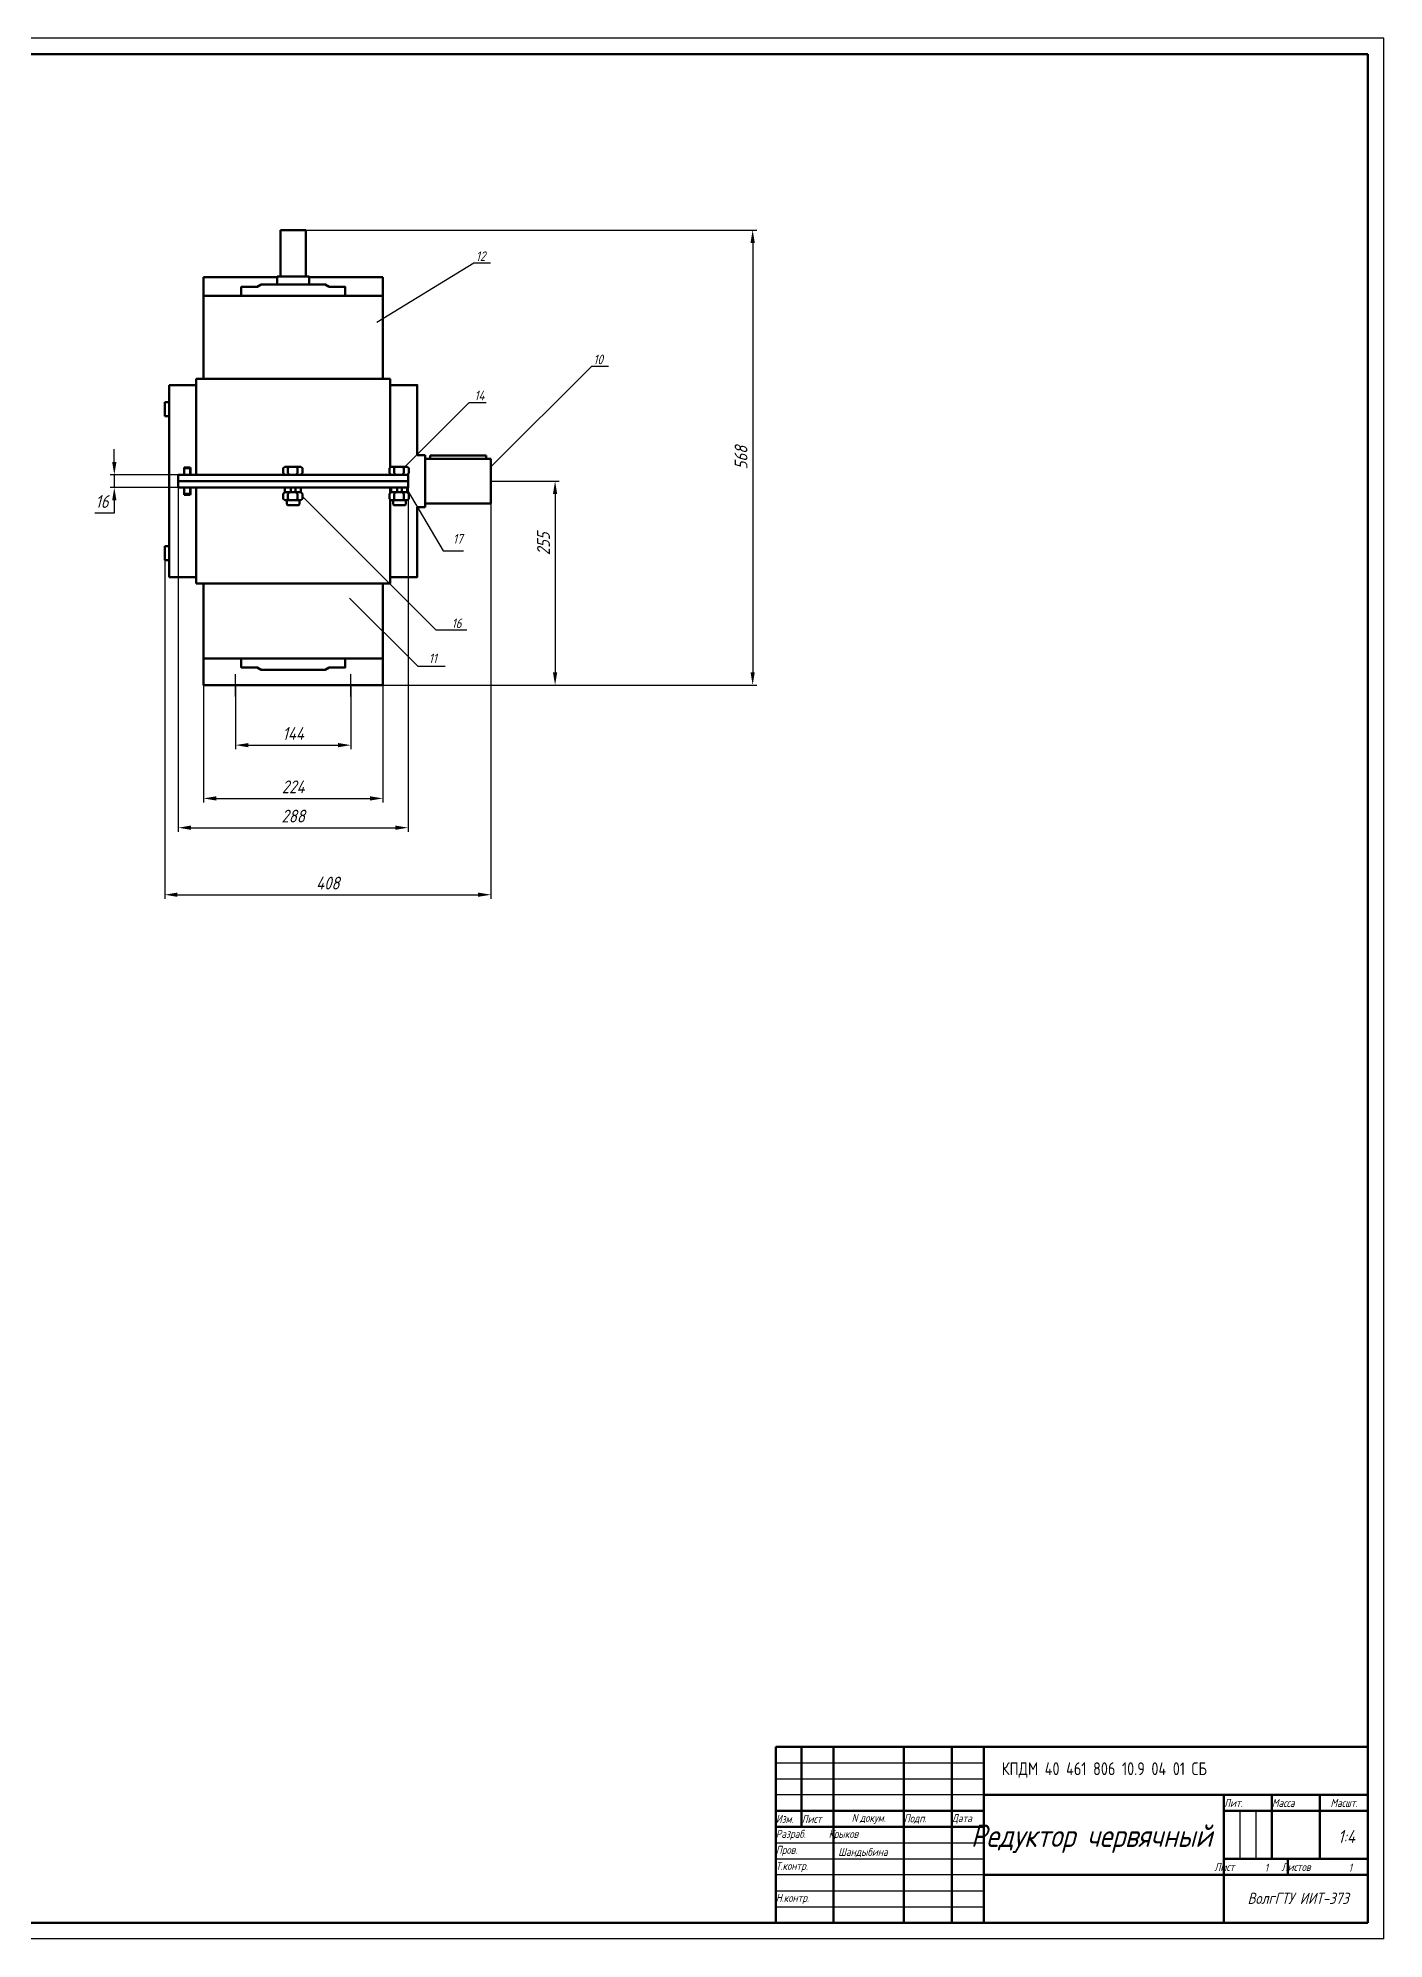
# Model space of a CAD drawing. Header units: millimetres. Extents: x -2503 to -1662, y -1923 to -1329.
# Drawn here: x -2083 to -1662, y -1923 to -1329 of the extents above; entities that cross this region are included whole.
import ezdxf

# ---------------------------------------------------------------- set-up
doc = ezdxf.new("R2010")
doc.units = ezdxf.units.MM
for name, color, linetype, lineweight in [('Основные', 7, 'Continuous', 53), ('Размеры', 7, 'Continuous', 25), ('РАМКА', 7, 'Continuous', 53), ('РАМКА1', 7, 'Continuous', 25), ('текст', 7, 'Continuous', 25), ('Тонкие', 7, 'Continuous', 25)]:
    doc.layers.add(name, color=color, linetype=linetype, lineweight=lineweight)
doc.styles.add('ADRF1', font='simplex.shx', dxfattribs={"width": 0.8, "oblique": 15})
doc.styles.add('ГОСТ_А_2', font='')
doc.styles.get('ГОСТ_А_2').set_extended_font_data('GOST_type_A')
doc.dimstyles.new('SO-25', dxfattribs={"dimtxt": 4, "dimasz": 4, "dimexe": 1.25, "dimexo": 0, "dimgap": 1.625, "dimtad": 1, "dimtoh": 1, "dimdec": 0, "dimtxsty": 'ADRF1', "dimcen": 2.5, "dimadec": 0, "dimazin": 0, "dimtfac": 1, "dimtdec": 0, "dimtmove": 0, "dimatfit": 3, "dimfxl": 1, "dimarcsym": 0})

# ---------------------------------------------------------------- blocks, each defined once
blk = doc.blocks.new('*D78')
at = {"layer": 'Defpoints', "color": 0, "transparency": 16777216}
for p in [(-2030.97, -1531.58), (-1974.97, -1531.58), (-1974.97, -1566.98)]:
    blk.add_point(p, dxfattribs=at)
at = {"layer": 'Тонкие', "color": 0, "lineweight": -2, "transparency": 16777216}
for p, q in [((-2030.97, -1531.58), (-2030.97, -1568.23)), ((-1974.97, -1531.58), (-1974.97, -1568.23)), ((-2026.97, -1566.98), (-1978.97, -1566.98))]:
    blk.add_line(p, q, dxfattribs=at)
at = {"layer": 'Тонкие', "color": 0, "transparency": 16777216}
for points in [[(-2026.97, -1566.31), (-2026.97, -1567.65), (-2030.97, -1566.98)], [(-1978.97, -1566.31), (-1978.97, -1567.65), (-1974.97, -1566.98)]]:
    blk.add_solid(points, dxfattribs=at)
at = {"layer": 'Тонкие', "color": 0, "transparency": 16777216, "insert": (-2002.97, -1563.36), "char_height": 4, "attachment_point": 5, "style": 'ADRF1'}
blk.add_mtext('224', dxfattribs=at)
blk = doc.blocks.new('*D89')
at = {"layer": 'Defpoints', "color": 0, "transparency": 16777216}
for p in [(-1941.2, -1467.83), (-2043.12, -1490.33), (-1941.2, -1597.07)]:
    blk.add_point(p, dxfattribs=at)
at = {"layer": 'Тонкие', "color": 0, "lineweight": -2, "transparency": 16777216}
for p, q in [((-1941.2, -1467.83), (-1941.2, -1598.32)), ((-2043.12, -1490.33), (-2043.12, -1598.32)), ((-2039.12, -1597.07), (-1945.2, -1597.07))]:
    blk.add_line(p, q, dxfattribs=at)
at = {"layer": 'Тонкие', "color": 0, "transparency": 16777216}
for points in [[(-2039.12, -1596.4), (-2039.12, -1597.73), (-2043.12, -1597.07)], [(-1945.2, -1596.4), (-1945.2, -1597.73), (-1941.2, -1597.07)]]:
    blk.add_solid(points, dxfattribs=at)
at = {"layer": 'Тонкие', "color": 0, "transparency": 16777216, "insert": (-1992.16, -1593.44), "char_height": 4, "attachment_point": 5, "style": 'ADRF1'}
blk.add_mtext('408', dxfattribs=at)
blk = doc.blocks.new('*D90')
at = {"layer": 'Defpoints', "color": 0, "transparency": 16777216}
for p in [(-2038.87, -1465.83), (-2058.86, -1469.83), (-2038.87, -1469.83)]:
    blk.add_point(p, dxfattribs=at)
at = {"layer": 'Тонкие', "color": 0, "lineweight": -2, "transparency": 16777216}
for p, q in [((-2058.86, -1461.83), (-2058.86, -1457.83)), ((-2038.87, -1465.83), (-2060.11, -1465.83)), ((-2058.86, -1465.83), (-2058.86, -1469.83)), ((-2038.87, -1469.83), (-2060.11, -1469.83)), ((-2058.86, -1477.83), (-2064.91, -1477.83)), ((-2058.86, -1473.83), (-2058.86, -1477.83))]:
    blk.add_line(p, q, dxfattribs=at)
at = {"layer": 'Тонкие', "color": 0, "transparency": 16777216}
for points in [[(-2059.53, -1461.83), (-2058.19, -1461.83), (-2058.86, -1465.83)], [(-2059.53, -1473.83), (-2058.19, -1473.83), (-2058.86, -1469.83)]]:
    blk.add_solid(points, dxfattribs=at)
at = {"layer": 'Тонкие', "color": 0, "transparency": 16777216, "insert": (-2062.7, -1474.2), "char_height": 4, "attachment_point": 5, "style": 'ADRF1'}
blk.add_mtext('16', dxfattribs=at)
blk = doc.blocks.new('*D127')
at = {"layer": 'Defpoints', "color": 0, "transparency": 16777216}
for p in [(-1998.97, -1389.39), (-1974.97, -1531.58), (-1859.42, -1531.58)]:
    blk.add_point(p, dxfattribs=at)
at = {"layer": 'Тонкие', "color": 0, "lineweight": -2, "transparency": 16777216}
for p, q in [((-1998.97, -1389.39), (-1858.17, -1389.39)), ((-1859.42, -1393.39), (-1859.42, -1527.58)), ((-1974.97, -1531.58), (-1858.17, -1531.58))]:
    blk.add_line(p, q, dxfattribs=at)
at = {"layer": 'Тонкие', "color": 0, "transparency": 16777216}
for points in [[(-1860.09, -1393.39), (-1858.76, -1393.39), (-1859.42, -1389.39)], [(-1860.09, -1527.58), (-1858.76, -1527.58), (-1859.42, -1531.58)]]:
    blk.add_solid(points, dxfattribs=at)
at = {"layer": 'Тонкие', "color": 0, "transparency": 16777216, "insert": (-1863.05, -1460.49), "char_height": 4, "attachment_point": 5, "rotation": 90, "style": 'ADRF1'}
blk.add_mtext('568', dxfattribs=at)
blk = doc.blocks.new('*D128')
at = {"layer": 'Defpoints', "color": 0, "transparency": 16777216}
for p in [(-2038.87, -1469.83), (-1967.07, -1469.83), (-1967.07, -1576.13)]:
    blk.add_point(p, dxfattribs=at)
at = {"layer": 'Тонкие', "color": 0, "lineweight": -2, "transparency": 16777216}
for p, q in [((-2038.87, -1469.83), (-2038.87, -1577.38)), ((-1967.07, -1469.83), (-1967.07, -1577.38)), ((-2034.87, -1576.13), (-1971.07, -1576.13))]:
    blk.add_line(p, q, dxfattribs=at)
at = {"layer": 'Тонкие', "color": 0, "transparency": 16777216}
for points in [[(-2034.87, -1575.46), (-2034.87, -1576.79), (-2038.87, -1576.13)], [(-1971.07, -1575.46), (-1971.07, -1576.79), (-1967.07, -1576.13)]]:
    blk.add_solid(points, dxfattribs=at)
at = {"layer": 'Тонкие', "color": 0, "transparency": 16777216, "insert": (-2002.97, -1572.5), "char_height": 4, "attachment_point": 5, "style": 'ADRF1'}
blk.add_mtext('288', dxfattribs=at)
blk = doc.blocks.new('*D129')
at = {"layer": 'Defpoints', "color": 0, "transparency": 16777216}
for p in [(-1941.2, -1467.83), (-1974.97, -1531.58), (-1921.15, -1531.58)]:
    blk.add_point(p, dxfattribs=at)
at = {"layer": 'Тонкие', "color": 0, "lineweight": -2, "transparency": 16777216}
for p, q in [((-1941.2, -1467.83), (-1919.9, -1467.83)), ((-1921.15, -1471.83), (-1921.15, -1527.58)), ((-1974.97, -1531.58), (-1919.9, -1531.58))]:
    blk.add_line(p, q, dxfattribs=at)
at = {"layer": 'Тонкие', "color": 0, "transparency": 16777216}
for points in [[(-1921.82, -1471.83), (-1920.49, -1471.83), (-1921.15, -1467.83)], [(-1921.82, -1527.58), (-1920.49, -1527.58), (-1921.15, -1531.58)]]:
    blk.add_solid(points, dxfattribs=at)
at = {"layer": 'Тонкие', "color": 0, "transparency": 16777216, "insert": (-1924.78, -1487.42), "char_height": 4, "attachment_point": 5, "rotation": 90, "style": 'ADRF1'}
blk.add_mtext('255', dxfattribs=at)
blk = doc.blocks.new('*D132')
at = {"layer": 'Defpoints', "color": 0, "transparency": 16777216}
for p in [(-2020.97, -1531.58), (-1984.97, -1531.58), (-1984.97, -1550.33)]:
    blk.add_point(p, dxfattribs=at)
at = {"layer": 'Размеры', "color": 0, "lineweight": -2, "transparency": 16777216}
for p, q in [((-2020.97, -1531.58), (-2020.97, -1551.58)), ((-1984.97, -1531.58), (-1984.97, -1551.58)), ((-2016.97, -1550.33), (-1988.97, -1550.33))]:
    blk.add_line(p, q, dxfattribs=at)
at = {"layer": 'Размеры', "color": 0, "transparency": 16777216}
for points in [[(-2016.97, -1549.67), (-2016.97, -1551), (-2020.97, -1550.33)], [(-1988.97, -1549.67), (-1988.97, -1551), (-1984.97, -1550.33)]]:
    blk.add_solid(points, dxfattribs=at)
at = {"layer": 'Размеры', "color": 0, "transparency": 16777216, "insert": (-2002.97, -1546.71), "char_height": 4, "attachment_point": 5, "style": 'ADRF1'}
blk.add_mtext('144', dxfattribs=at)

msp = doc.modelspace()

# ---------------------------------------------------------------- linework, layer by layer
at = {"layer": 'Основные'}
for p, q in [((-1667.19, -1334.37), (-2483.19, -1334.37)), ((-1667.19, -1918.37), (-1667.19, -1334.37)), ((-2006.97, -1403.89), (-2006.97, -1389.39)), ((-2006.97, -1389.39), (-1998.97, -1389.39)), ((-1998.97, -1403.89), (-1998.97, -1389.39)), ((-2030.97, -1404.08), (-2030.97, -1406.39)), ((-2030.97, -1404.08), (-2007.97, -1404.08)), ((-2030.97, -1404.08), (-2007.97, -1404.08)), ((-2030.97, -1406.39), (-2030.97, -1409.89)), ((-1997.97, -1403.89), (-2007.97, -1403.89)), ((-2007.97, -1403.89), (-2007.97, -1404.08)), ((-2007.97, -1404.08), (-2007.97, -1406.39)), ((-2007.97, -1406.39), (-1997.97, -1406.39)), ((-2006.97, -1403.89), (-1998.97, -1403.89)), ((-1997.97, -1403.89), (-1997.97, -1404.08)), ((-1997.97, -1404.08), (-1974.97, -1404.08)), ((-1997.97, -1404.08), (-1997.97, -1406.39)), ((-1997.97, -1404.08), (-1974.97, -1404.08)), ((-1974.97, -1404.08), (-1974.97, -1406.39)), ((-1974.97, -1406.39), (-1974.97, -1409.89)), ((-2030.97, -1409.89), (-2030.97, -1435.83)), ((-2030.97, -1409.89), (-1974.97, -1409.89)), ((-2019.22, -1409.89), (-1986.72, -1409.89)), ((-1974.97, -1409.89), (-1974.97, -1435.83)), ((-1974.97, -1435.83), (-2033.25, -1435.83)), ((-2033.25, -1465.83), (-2033.25, -1435.83)), ((-1972.7, -1435.83), (-1974.97, -1435.83)), ((-1972.7, -1437.83), (-1972.7, -1435.83)), ((-2043.12, -1445.33), (-2043.12, -1443.14)), ((-2043.12, -1443.14), (-2041.75, -1443.14)), ((-2041.75, -1437.83), (-2033.25, -1437.83)), ((-2041.75, -1437.83), (-2041.75, -1497.83)), ((-2041.75, -1437.83), (-2041.75, -1443.14)), ((-1964.2, -1437.83), (-1972.7, -1437.83)), ((-2043.12, -1445.33), (-2043.12, -1447.51)), ((-2043.12, -1447.51), (-2041.75, -1447.51)), ((-1972.7, -1450.33), (-1972.7, -1463.64)), ((-1961.7, -1459.7), (-1964.2, -1459.7)), ((-1961.7, -1465.83), (-1961.7, -1459.7)), ((-1941.2, -1460.83), (-1961.7, -1460.83)), ((-1961.7, -1460.83), (-1961.7, -1465.83)), ((-1961.7, -1460.83), (-1957.7, -1460.83)), ((-1960.2, -1460.83), (-1960.2, -1459.83)), ((-1960.2, -1459.83), (-1942.7, -1459.83)), ((-1941.2, -1460.83), (-1945.2, -1460.83)), ((-1942.7, -1459.83), (-1942.7, -1460.83)), ((-1941.2, -1474.83), (-1941.2, -1460.83)), ((-2038.87, -1465.83), (-2038.87, -1469.83)), ((-2038.87, -1465.83), (-2033.25, -1465.83)), ((-2037.06, -1463.83), (-2036.99, -1463.58)), ((-2037.06, -1463.83), (-2037.06, -1465.83)), ((-2037.06, -1463.83), (-2035.06, -1463.83)), ((-2037.06, -1465.83), (-2035.06, -1465.83)), ((-2036.99, -1463.58), (-2035.17, -1463.58)), ((-2036.99, -1463.83), (-2036.99, -1465.83)), ((-2035.06, -1463.83), (-2035.17, -1463.58)), ((-2035.17, -1463.83), (-2035.17, -1465.83)), ((-2035.06, -1463.83), (-2035.06, -1465.83)), ((-2002.97, -1465.83), (-2033.25, -1465.83)), ((-2005.6, -1463.33), (-2006.1, -1463.83)), ((-2006.1, -1465.33), (-2006.1, -1463.83)), ((-2006.1, -1465.33), (-2005.6, -1465.83)), ((-2003.1, -1463.33), (-2005.6, -1463.33)), ((-2005.6, -1465.83), (-2000.6, -1465.83)), ((-2004.6, -1463.83), (-2004.1, -1463.33)), ((-2004.6, -1463.83), (-2004.6, -1465.33)), ((-2004.1, -1465.83), (-2004.6, -1465.33)), ((-2004.1, -1463.33), (-2002.1, -1463.33)), ((-2003.1, -1463.33), (-2000.6, -1463.33)), ((-2002.97, -1465.83), (-1972.7, -1465.83)), ((-2002.1, -1463.33), (-2001.6, -1463.83)), ((-2002.1, -1465.83), (-2001.6, -1465.33)), ((-2001.6, -1465.33), (-2001.6, -1463.83)), ((-2000.6, -1463.33), (-2000.1, -1463.83)), ((-2000.6, -1465.83), (-2000.1, -1465.33)), ((-2000.1, -1465.33), (-2000.1, -1463.83)), ((-1990.46, -1465.83), (-1990.21, -1465.83)), ((-1990.21, -1465.83), (-1985.46, -1465.83)), ((-1990.21, -1465.83), (-1990.21, -1465.83)), ((-1972.38, -1463.33), (-1972.88, -1463.83)), ((-1972.88, -1465.33), (-1972.88, -1463.83)), ((-1972.88, -1465.33), (-1972.38, -1465.83)), ((-1972.7, -1465.52), (-1972.7, -1465.83)), ((-1972.7, -1465.83), (-1967.07, -1465.83)), ((-1969.88, -1463.33), (-1972.38, -1463.33)), ((-1972.38, -1465.83), (-1967.38, -1465.83)), ((-1971.38, -1463.83), (-1970.88, -1463.33)), ((-1971.38, -1463.83), (-1971.38, -1465.33)), ((-1970.88, -1465.83), (-1971.38, -1465.33)), ((-1970.88, -1463.33), (-1968.88, -1463.33)), ((-1969.88, -1463.33), (-1967.38, -1463.33)), ((-1968.88, -1463.33), (-1968.38, -1463.83)), ((-1968.88, -1465.83), (-1968.38, -1465.33)), ((-1968.38, -1465.33), (-1968.38, -1463.83)), ((-1967.38, -1463.33), (-1966.88, -1463.83)), ((-1967.38, -1465.83), (-1966.88, -1465.33)), ((-1967.07, -1465.83), (-1967.07, -1469.83)), ((-1966.88, -1465.33), (-1966.88, -1463.83)), ((-1961.7, -1465.83), (-1961.7, -1469.83)), ((-2038.87, -1467.83), (-1967.07, -1467.83)), ((-2033.25, -1469.83), (-2038.87, -1469.83)), ((-2037.06, -1469.83), (-2035.06, -1469.83)), ((-2037.06, -1469.83), (-2037.06, -1471.83)), ((-2037.06, -1471.83), (-2035.06, -1471.83)), ((-2037.06, -1471.83), (-2036.99, -1472.08)), ((-2036.99, -1469.83), (-2036.99, -1471.83)), ((-2036.99, -1469.83), (-2036.99, -1471.83)), ((-2036.99, -1472.08), (-2035.17, -1472.08)), ((-2035.17, -1469.83), (-2035.17, -1471.83)), ((-2035.06, -1471.83), (-2035.17, -1472.08)), ((-2035.06, -1469.83), (-2035.06, -1471.83)), ((-2033.25, -1499.83), (-2033.25, -1469.83)), ((-2033.25, -1469.83), (-2003.97, -1469.83)), ((-2005.6, -1471.33), (-2006.1, -1471.83)), ((-2006.1, -1473.33), (-2006.1, -1471.83)), ((-2005.6, -1471.33), (-2005.6, -1469.83)), ((-2000.6, -1471.33), (-2005.6, -1471.33)), ((-2003.1, -1471.33), (-2005.6, -1471.33)), ((-2004.6, -1471.83), (-2004.1, -1471.33)), ((-2004.6, -1471.83), (-2004.6, -1473.33)), ((-2004.1, -1471.33), (-2002.1, -1471.33)), ((-2003.97, -1469.83), (-2001.97, -1469.83)), ((-2003.72, -1469.83), (-2003.72, -1471.33)), ((-2003.1, -1471.33), (-2000.6, -1471.33)), ((-2002.97, -1469.83), (-1972.7, -1469.83)), ((-2002.22, -1469.83), (-2002.22, -1471.33)), ((-2002.1, -1471.33), (-2001.6, -1471.83)), ((-2001.6, -1473.33), (-2001.6, -1471.83)), ((-2000.6, -1471.33), (-2000.6, -1469.83)), ((-2000.6, -1471.33), (-2000.1, -1471.83)), ((-2000.1, -1473.33), (-2000.1, -1471.83)), ((-1991.58, -1469.83), (-1988.58, -1469.83)), ((-1988.83, -1469.83), (-1986.83, -1469.83)), ((-1987.08, -1469.83), (-1984.08, -1469.83)), ((-1972.38, -1471.33), (-1972.88, -1471.83)), ((-1972.88, -1471.83), (-1972.88, -1473.33)), ((-1972.7, -1469.83), (-1972.7, -1471.64)), ((-1972.7, -1469.83), (-1967.07, -1469.83)), ((-1972.38, -1471.33), (-1972.38, -1469.83)), ((-1967.38, -1471.33), (-1972.38, -1471.33)), ((-1969.88, -1471.33), (-1972.38, -1471.33)), ((-1971.38, -1471.83), (-1970.88, -1471.33)), ((-1971.38, -1471.83), (-1971.38, -1473.33)), ((-1970.88, -1471.33), (-1968.88, -1471.33)), ((-1970.51, -1469.83), (-1970.51, -1471.33)), ((-1969.88, -1471.33), (-1967.38, -1471.33)), ((-1969.01, -1469.83), (-1969.01, -1471.33)), ((-1968.88, -1471.33), (-1968.38, -1471.83)), ((-1968.38, -1473.33), (-1968.38, -1471.83)), ((-1967.38, -1471.33), (-1967.38, -1469.83)), ((-1967.38, -1471.33), (-1966.88, -1471.83)), ((-1966.88, -1473.33), (-1966.88, -1471.83)), ((-1961.7, -1475.95), (-1961.7, -1469.83)), ((-1961.7, -1469.83), (-1961.7, -1474.83)), ((-2006.1, -1473.33), (-2005.6, -1473.83)), ((-2005.6, -1473.83), (-2000.6, -1473.83)), ((-2004.97, -1473.83), (-2004.97, -1475.08)), ((-2004.97, -1475.08), (-2004.72, -1475.33)), ((-2001.22, -1475.33), (-2004.72, -1475.33)), ((-2004.1, -1473.83), (-2004.6, -1473.33)), ((-2002.1, -1473.83), (-2001.6, -1473.33)), ((-2000.97, -1475.08), (-2001.22, -1475.33)), ((-2000.97, -1473.83), (-2000.97, -1475.08)), ((-2000.6, -1473.83), (-2000.1, -1473.33)), ((-1972.88, -1473.33), (-1972.38, -1473.83)), ((-1972.7, -1473.52), (-1972.7, -1485.33)), ((-1972.38, -1473.83), (-1967.38, -1473.83)), ((-1971.76, -1473.83), (-1971.76, -1475.08)), ((-1971.76, -1475.08), (-1971.51, -1475.33)), ((-1968.01, -1475.33), (-1971.51, -1475.33)), ((-1970.88, -1473.83), (-1971.38, -1473.33)), ((-1968.88, -1473.83), (-1968.38, -1473.33)), ((-1967.76, -1475.08), (-1968.01, -1475.33)), ((-1967.76, -1473.83), (-1967.76, -1475.08)), ((-1967.38, -1473.83), (-1966.88, -1473.33)), ((-1961.7, -1475.95), (-1964.2, -1475.95)), ((-1941.2, -1474.83), (-1961.7, -1474.83)), ((-2043.12, -1490.33), (-2043.12, -1488.14)), ((-2043.12, -1488.14), (-2041.75, -1488.14)), ((-2043.12, -1490.33), (-2043.12, -1492.51)), ((-2043.12, -1492.51), (-2041.75, -1492.51)), ((-2041.75, -1497.83), (-2041.75, -1492.51)), ((-2041.75, -1497.83), (-2033.25, -1497.83)), ((-1972.7, -1499.83), (-2033.25, -1499.83)), ((-2030.97, -1499.83), (-2033.25, -1499.83)), ((-2030.97, -1499.83), (-2030.97, -1523.27)), ((-1972.7, -1499.83), (-1974.97, -1499.83)), ((-1974.97, -1499.83), (-1974.97, -1523.27)), ((-1972.7, -1497.83), (-1972.7, -1499.83)), ((-1964.2, -1497.83), (-1972.7, -1497.83)), ((-2030.97, -1523.27), (-1974.97, -1523.27)), ((-2030.97, -1523.27), (-2030.97, -1526.77)), ((-2019.22, -1523.27), (-1986.72, -1523.27)), ((-1974.97, -1523.27), (-1974.97, -1526.77)), ((-2030.97, -1526.77), (-2030.97, -1531.58)), ((-2030.97, -1531.58), (-1974.97, -1531.58)), ((-2007.97, -1526.77), (-1997.97, -1526.77)), ((-1974.97, -1531.58), (-1984.97, -1531.58)), ((-1974.97, -1526.77), (-1974.97, -1531.58)), ((-1667.19, -1863.37), (-1667.19, -1918.37)), ((-1707.19, -1883.37), (-1712.19, -1883.37)), ((-1707.19, -1883.37), (-1667.19, -1883.37)), ((-1712.19, -1898.37), (-1667.19, -1898.37)), ((-1712.19, -1918.37), (-1667.19, -1918.37))]:
    msp.add_line(p, q, dxfattribs=at)
at = {"layer": 'Основные', "linetype": 'ByBlock', "lineweight": -2}
msp.add_line((-1946.51, -1399.58), (-1941.31, -1399.58), dxfattribs=at)
for points in [[(-1976.83, -1418.12), (-1946.51, -1399.58)], [(-1941.2, -1463.37), (-1909.69, -1431.87), (-1904.44, -1431.87)]]:
    msp.add_lwpolyline(points, dxfattribs=at)
at = {"layer": 'Основные'}
for points in [[(-2019.22, -1409.89), (-2019.22, -1407.14), (-2014.22, -1407.14), (-2012.97, -1406.39), (-2007.97, -1406.39)], [(-1997.97, -1406.39), (-1992.97, -1406.39), (-1991.72, -1407.14), (-1986.72, -1407.14), (-1986.72, -1409.89)], [(-1972.7, -1450.33), (-1972.7, -1437.83), (-1964.2, -1437.83), (-1964.2, -1459.7)], [(-1964.2, -1475.95), (-1964.2, -1497.83), (-1972.7, -1497.83), (-1972.7, -1485.33)], [(-2019.22, -1523.27), (-2019.22, -1526.02), (-2014.22, -1526.02), (-2012.97, -1526.77), (-2007.97, -1526.77)], [(-1997.97, -1526.77), (-1992.97, -1526.77), (-1991.72, -1526.02), (-1986.72, -1526.02), (-1986.72, -1523.27)], [(-1667.19, -1918.37), (-2483.19, -1918.37)]]:
    msp.add_lwpolyline(points, dxfattribs=at)
at = {"layer": 'Размеры'}
for p, q in [((-2020.97, -1535.14), (-2020.97, -1528.14)), ((-1984.97, -1535.14), (-1984.97, -1528.14))]:
    msp.add_line(p, q, dxfattribs=at)
at = {"layer": 'РАМКА'}
for p, q in [((-1852.19, -1863.37), (-1852.19, -1918.37)), ((-1667.19, -1863.37), (-1852.19, -1863.37)), ((-1844.19, -1863.37), (-1844.19, -1888.37)), ((-1834.19, -1863.37), (-1834.19, -1918.37)), ((-1812.19, -1863.37), (-1812.19, -1918.37)), ((-1797.19, -1863.37), (-1797.19, -1918.37)), ((-1787.19, -1863.37), (-1787.19, -1918.37)), ((-1787.19, -1878.37), (-1667.19, -1878.37)), ((-1712.19, -1878.37), (-1712.19, -1918.37)), ((-1697.19, -1878.37), (-1697.19, -1898.37)), ((-1682.19, -1878.37), (-1682.19, -1898.37)), ((-1852.19, -1883.37), (-1787.19, -1883.37)), ((-1852.19, -1888.37), (-1787.19, -1888.37)), ((-1692.19, -1898.37), (-1692.19, -1903.37)), ((-1787.19, -1903.37), (-1667.19, -1903.37))]:
    msp.add_line(p, q, dxfattribs=at)
at = {"layer": 'РАМКА1'}
for p, q in [((-1662.19, -1329.37), (-2503.19, -1329.37)), ((-1662.19, -1923.37), (-1662.19, -1329.37)), ((-1852.19, -1868.37), (-1787.19, -1868.37)), ((-1852.19, -1873.37), (-1787.19, -1873.37)), ((-1787.19, -1878.37), (-1852.19, -1878.37)), ((-1707.19, -1883.37), (-1707.19, -1898.37)), ((-1702.19, -1883.37), (-1702.19, -1898.37)), ((-1852.19, -1893.37), (-1787.19, -1893.37)), ((-1852.19, -1898.37), (-1787.19, -1898.37)), ((-1787.19, -1903.37), (-1852.19, -1903.37)), ((-1852.19, -1908.37), (-1787.19, -1908.37)), ((-1852.19, -1913.37), (-1787.19, -1913.37)), ((-1662.19, -1923.37), (-2503.19, -1923.37))]:
    msp.add_line(p, q, dxfattribs=at)
at = {"layer": 'Тонкие'}
for p, q in [((-1968.1, -1463.33), (-1948.01, -1443.24)), ((-1948.01, -1443.24), (-1942.7, -1443.24)), ((-2000.1, -1472.67), (-1958.42, -1514.34)), ((-1967.38, -1470.56), (-1956.1, -1489.62)), ((-2004.72, -1475.33), (-2004.72, -1473.83)), ((-2001.22, -1473.83), (-2001.22, -1475.33)), ((-1971.51, -1475.33), (-1971.51, -1473.83)), ((-1968.01, -1473.83), (-1968.01, -1475.33)), ((-1956.1, -1489.62), (-1949.77, -1489.62)), ((-1985.39, -1504.38), (-1964.08, -1525.68)), ((-1958.42, -1514.34), (-1948.74, -1514.34)), ((-1964.08, -1525.68), (-1955.46, -1525.68))]:
    msp.add_line(p, q, dxfattribs=at)

# ---------------------------------------------------------------- texts
at = {"layer": 'Размеры', "char_height": 3, "width": 2.5446, "attachment_point": 5, "style": 'ADRF1'}
for s, insert in [('12', (-1944.41, -1397.55)), ('10', (-1907.7, -1429.81)), ('14', (-1944.79, -1441.08)), ('17', (-1951.54, -1485.87)), ('16', (-1951.93, -1512.26)), ('11', (-1959.36, -1523.22))]:
    msp.add_mtext(s, dxfattribs=dict(at, insert=insert))
at = {"layer": 'текст'}
for s, insert, char_height, width, attachment_point, style in [('КПДМ 40 461 806 10.9 04 01 СБ', (-1781.63, -1868.17), 4, 110.3027, 1, 'ГОСТ_А_2'), ('\\pxqj;Лит.', (-1704.69, -1880.87), 2.5, 15, 5, 'ADRF1'), ('\\pxqj;Масса', (-1689.69, -1880.87), 2.5, 15, 5, 'ADRF1'), ('Масшт.', (-1674.69, -1880.87), 2.5, 15, 5, 'ADRF1'), ('\\pxqj;Изм.', (-1848.19, -1885.87), 2.5, 8, 5, 'ADRF1'), ('\\pxqj;Лист', (-1839.19, -1885.87), 2.5, 10, 5, 'ADRF1'), ('N{\\fArial|b0|i0|c204|p34; }докум.', (-1823.19, -1885.87), 2.5, 22, 5, 'ADRF1'), ('\\pxqj;Подп.', (-1804.69, -1885.87), 2.5, 15, 5, 'ADRF1'), ('\\pxqj;Дата', (-1792.19, -1885.87), 2.5, 10, 5, 'ADRF1'), ('Редуктор червячный', (-1753.57, -1892.07), 7, 75, 5, 'ADRF1'), ('\\pxqj;Разраб.', (-1843.19, -1890.87), 2.5, 18, 5, 'ADRF1'), ('\\pxqj;Пров.', (-1843.19, -1895.87), 2.5, 18, 5, 'ADRF1'), ('\\pxqj;Крыков', (-1826.69, -1890.87), 2.5, 18, 5, 'ADRF1'), ('1:4', (-1673.88, -1891.36), 4, 15, 5, 'ADRF1'), ('\\pxqj;Т.контр.', (-1843.19, -1900.87), 2.5, 18, 5, 'ADRF1'), ('\\pxqj;Шандыбина', (-1823.69, -1896.37), 2.5, 18, 5, 'ADRF1'), ('\\pxqj;Лист ', (-1705.19, -1900.87), 2.5, 20, 5, 'ADRF1'), ('\\pxqj;1', (-1697.69, -1901.1), 2.5, 3.4993, 5, 'ADRF1'), ('\\pxqj;Листов', (-1681.69, -1900.87), 2.5, 25, 5, 'ADRF1'), ('\\pxqj;1', (-1671.5, -1901.1), 2.5, 3.4993, 5, 'ADRF1'), ('\\pxqj;Н.контр.', (-1843.19, -1910.87), 2.5, 18, 5, 'ADRF1'), ('ВолгГТУ ИИТ-373', (-1689, -1910.67), 3.5, 78.7536, 5, 'ADRF1')]:
    msp.add_mtext(s, dxfattribs=dict(at, insert=insert, char_height=char_height, width=width, attachment_point=attachment_point, style=style))

# ---------------------------------------------------------------- dimensions: what is measured, and where the dimension line sits
at = {"layer": 'Размеры'}
dim = msp.add_linear_dim(base=(-1984.97, -1550.33), p1=(-2020.97, -1531.58), p2=(-1984.97, -1531.58), text='144', dimstyle='SO-25', dxfattribs=at)
dim.commit()
dim.dimension.update_dxf_attribs({"geometry": '*D132', "text_midpoint": (-2002.97, -1546.71)})
at = {"layer": 'Тонкие'}
for base, p1, p2, text, picture, middle in [((-1859.42, -1531.58), (-1998.97, -1389.39), (-1974.97, -1531.58), '568', '*D127', (-1863.05, -1460.49)), ((-2058.86, -1469.83), (-2038.87, -1465.83), (-2038.87, -1469.83), '16', '*D90', (-2062.7, -1474.2))]:
    dim = msp.add_linear_dim(base=base, p1=p1, p2=p2, angle=90, text=text, dimstyle='SO-25', dxfattribs=at)
    dim.commit()
    dim.dimension.update_dxf_attribs({"geometry": picture, "text_midpoint": middle})
for base, p1, p2, text, picture, middle in [((-1941.2, -1597.07), (-2043.12, -1490.33), (-1941.2, -1467.83), '408', '*D89', (-1992.16, -1593.44)), ((-1967.07, -1576.13), (-2038.87, -1469.83), (-1967.07, -1469.83), '288', '*D128', (-2002.97, -1572.5)), ((-1974.97, -1566.98), (-2030.97, -1531.58), (-1974.97, -1531.58), '224', '*D78', (-2002.97, -1563.36))]:
    dim = msp.add_linear_dim(base=base, p1=p1, p2=p2, text=text, dimstyle='SO-25', dxfattribs=at)
    dim.commit()
    dim.dimension.update_dxf_attribs({"geometry": picture, "text_midpoint": middle})
dim = msp.add_linear_dim(base=(-1921.15, -1531.58), p1=(-1941.2, -1467.83), p2=(-1974.97, -1531.58), angle=90, text='255', dimstyle='SO-25', dxfattribs=at)
dim.commit()
dim.dimension.update_dxf_attribs({"geometry": '*D129', "text_midpoint": (-1921.15, -1487.42), "dimtype": 160})

doc.saveas('drawing.dxf')
